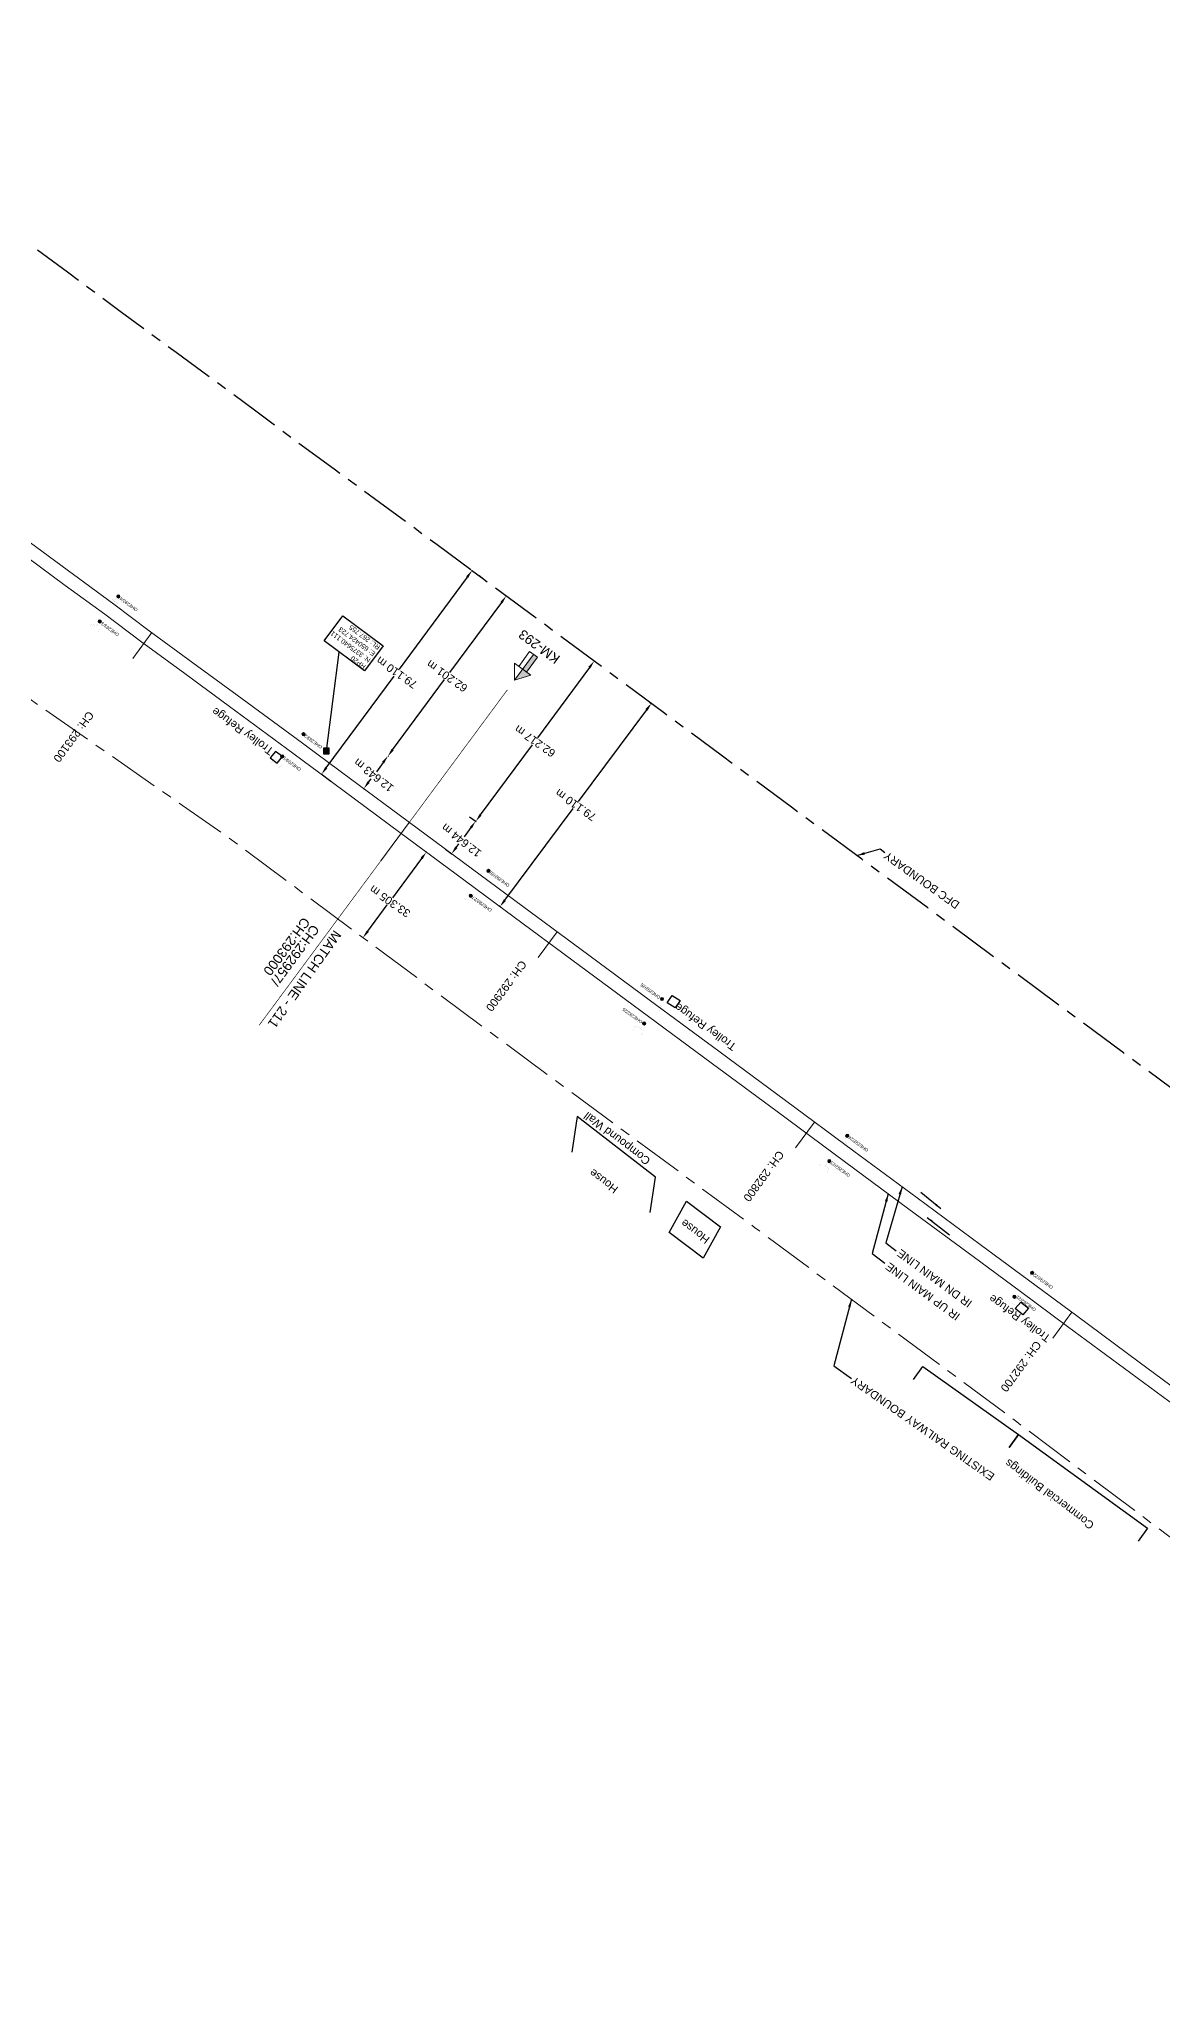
# Model space of a CAD drawing. Header units: metres. Extents: x 646303 to 662875, y 3366650 to 3378730.
# Drawn here: x 650335 to 650686, y 3375256 to 3375863 of the extents above; entities that cross this region are included whole.
import ezdxf
from ezdxf.enums import TextEntityAlignment as Align

# ---------------------------------------------------------------- set-up
doc = ezdxf.new("R2010")
doc.units = ezdxf.units.M
doc.header["$MEASUREMENT"] = 0
doc.header["$PDMODE"] = 3
doc.header["$PDSIZE"] = 0.5
doc.linetypes.add('CENTER', pattern=[50.8, 31.75, -6.35, 6.35, -6.35])
doc.linetypes.add('PHANTOM2', pattern=[1.25, 0.625, -0.125, 0.125, -0.125, 0.125, -0.125])
for name, color, linetype in [('Bench_Mark', 7, 'Continuous'), ('COMMERCIAL_BLD_SEMIP', 251, 'Continuous'), ('COMPOUND_WALL', 251, 'Continuous'), ('DFCC Boundary', 6, 'CENTER'), ('Dimension', 10, 'Continuous'), ('MATCH LINE', 7, 'Continuous'), ('RESIDENTIAL_BL_SEMI', 251, 'Continuous'), ('STYLEREMARK', 251, 'Continuous'), ('TOPO_TEXT', 251, 'Continuous'), ('TROLLEY_STAND', 7, 'Continuous')]:
    doc.layers.add(name, color=color, linetype=linetype)
for name, color, linetype, lineweight in [('BOUNDARY DIMENTION', 10, 'Continuous', 0), ('Existing Chainage', 7, 'Continuous', 0), ('Existing IR Track', 143, 'Continuous', 0), ('Existing Railway Boundary', 7, 'CENTER', 0), ('flow direction', 7, 'Continuous', 0), ('KM STONE', 7, 'Continuous', 0), ('OHE MAST', 8, 'Continuous', 0), ('OHE MAST TEXT', 8, 'Continuous', 0)]:
    doc.layers.add(name, color=color, linetype=linetype, lineweight=lineweight)
doc.styles.get("Standard").update_dxf_attribs({"font": 'arial.ttf'})
doc.styles.add('Style-Arial', font='arial.ttf')
doc.dimstyles.new('DIM', dxfattribs={"dimtxt": 2.5, "dimasz": 2.5, "dimexe": 0.18, "dimexo": 0.0625, "dimgap": 0.09, "dimtad": 0, "dimtih": 1, "dimtoh": 1, "dimdec": 3, "dimzin": 0, "dimdsep": 46, "dimtxsty": 'Standard', "dimcen": 0.09, "dimadec": 0, "dimazin": 0, "dimtfac": 1, "dimtdec": 3, "dimtofl": 0, "dimtmove": 0, "dimatfit": 3, "dimfxl": 1, "dimtolj": 1, "dimtzin": 0, "dimarcsym": 0})
doc.dimstyles.new('ISO-25', dxfattribs={"dimtxt": 2.5, "dimasz": 2.5, "dimexe": 1.25, "dimexo": 0.625, "dimtad": 1, "dimtxsty": 'Standard', "dimcen": 2.5, "dimadec": 0, "dimazin": 0, "dimtfac": 1, "dimtmove": 0, "dimatfit": 3, "dimfxl": 1, "dimarcsym": 0})

# ---------------------------------------------------------------- blocks, each defined once
blk = doc.blocks.new('OHE MAST')
h = blk.add_hatch(color=256)
edge = h.paths.add_edge_path()
edge.add_arc((0, 0), 0.514, 0, 360)
at = {"const_width": 0.01, "flags": 128}
for points in [[(1.5, 3.5), (1.5, 2), (-1.5, 2), (-1.5, 3.5)], [(0, 2), (0, 0)]]:
    blk.add_lwpolyline(points, dxfattribs=at)
blk.add_circle((0, 0), 0.514)
blk = doc.blocks.new('KM POST PLAN')
at = {"extrusion": (0, 0, -1)}
h = blk.add_hatch(color=256, dxfattribs=at)
h.paths.add_polyline_path([(0, -20), (0, -8.5), (3, -8.5), (3, -20)])
h.paths.add_polyline_path([(0, -8.5), (0, 0), (6.3, -8.5), (3, -8.5)], flags=16)
at = {"flags": 128}
for points in [[(0, 0), (-6.3, -8.5), (6.3, -8.5)], [(0, 0), (0, -20)], [(0, 0), (6.3, -8.5)], [(3, -8.5), (3, -20), (-3, -20), (-3, -8.5)]]:
    blk.add_lwpolyline(points, dxfattribs=at)
at = {"style": 'Style-Arial'}
blk.add_attdef('KM-POST', text='', height=6, dxfattribs=at).set_placement((0, -26, -263.9), align=Align.MIDDLE_CENTER)
blk = doc.blocks.new('*D7214')
at = {"layer": 'Defpoints', "color": 0, "transparency": 16777216}
for p in [(650469.42, 3375619.61), (650471.37, 3375618.17), (650461.9, 3375609.45)]:
    blk.add_point(p, dxfattribs=at)
at = {"layer": 'Dimension', "color": 0, "lineweight": -2, "transparency": 16777216}
for p, q in [((650469.47, 3375619.58), (650471.51, 3375618.07)), ((650469.88, 3375616.17), (650467.74, 3375613.27)), ((650461.95, 3375609.41), (650463.99, 3375607.9)), ((650465.33, 3375610.02), (650466.11, 3375611.07))]:
    blk.add_line(p, q, dxfattribs=at)
at = {"layer": 'Dimension', "color": 0, "transparency": 16777216}
for points in [[(650469.55, 3375616.41), (650470.22, 3375615.92), (650471.37, 3375618.17)], [(650465, 3375610.27), (650465.67, 3375609.77), (650463.85, 3375608.01)]]:
    blk.add_solid(points, dxfattribs=at)
at = {"layer": 'Dimension', "color": 0, "lineweight": 0, "transparency": 16777216, "insert": (650466.92, 3375612.17), "char_height": 2.5, "attachment_point": 5, "rotation": 142}
blk.add_mtext('\\A1;12.644 m', dxfattribs=at)
blk = doc.blocks.new('*D7215')
at = {"layer": 'Defpoints', "color": 0, "transparency": 16777216}
for p in [(650443.93, 3375638.48), (650443.93, 3375638.48), (650436.41, 3375628.32)]:
    blk.add_point(p, dxfattribs=at)
at = {"layer": 'Dimension', "color": 0, "lineweight": -2, "transparency": 16777216}
for p, q in [((650443.98, 3375638.44), (650444.08, 3375638.37)), ((650437.9, 3375630.33), (650438.71, 3375631.42)), ((650442.45, 3375636.47), (650440.34, 3375633.62)), ((650436.46, 3375628.28), (650436.56, 3375628.21))]:
    blk.add_line(p, q, dxfattribs=at)
at = {"layer": 'Dimension', "color": 0, "transparency": 16777216}
for points in [[(650442.11, 3375636.72), (650442.78, 3375636.22), (650443.93, 3375638.48)], [(650437.56, 3375630.58), (650438.23, 3375630.08), (650436.41, 3375628.32)]]:
    blk.add_solid(points, dxfattribs=at)
at = {"layer": 'Dimension', "color": 0, "lineweight": 0, "transparency": 16777216, "insert": (650439.52, 3375632.52), "char_height": 2.5, "attachment_point": 5, "rotation": 142}
blk.add_mtext('\\A1;12.643 m', dxfattribs=at)
blk = doc.blocks.new('*D7320')
at = {"layer": 'Defpoints', "color": 0, "linetype": 'ByBlock', "ltscale": 0.5, "transparency": 16777216}
for p in [(650455.98, 3375608.54), (650455.98, 3375608.54), (650436.16, 3375581.78)]:
    blk.add_point(p, dxfattribs=at)
at = {"layer": 'Existing Railway Boundary', "color": 0, "linetype": 'ByBlock', "lineweight": -2, "ltscale": 0.5, "transparency": 16777216}
for p, q in [((650455.93, 3375608.58), (650455.83, 3375608.65)), ((650454.49, 3375606.54), (650445.38, 3375594.22)), ((650437.65, 3375583.78), (650443.75, 3375592.03)), ((650436.21, 3375581.74), (650436.31, 3375581.67))]:
    blk.add_line(p, q, dxfattribs=at)
at = {"layer": 'Existing Railway Boundary', "color": 0, "linetype": 'ByBlock', "ltscale": 0.5, "transparency": 16777216}
for points in [[(650454.16, 3375606.78), (650454.83, 3375606.29), (650455.98, 3375608.54)], [(650437.32, 3375584.03), (650437.99, 3375583.54), (650436.16, 3375581.78)]]:
    blk.add_solid(points, dxfattribs=at)
at = {"layer": 'Existing Railway Boundary', "color": 0, "linetype": 'ByBlock', "ltscale": 0.5, "transparency": 16777216, "insert": (650444.57, 3375593.13), "char_height": 2.5, "attachment_point": 5, "rotation": 145}
blk.add_mtext('\\A1;33.305 m', dxfattribs=at)
blk = doc.blocks.new('*D7116')
at = {"layer": 'BOUNDARY DIMENTION', "color": 0, "lineweight": -2, "transparency": 16777216}
for p, q in [((650508.44, 3375668.14), (650508.53, 3375668.07)), ((650506.9, 3375666.17), (650490.72, 3375644.26)), ((650472.91, 3375620.15), (650489.09, 3375642.06)), ((650471.47, 3375618.1), (650471.56, 3375618.03))]:
    blk.add_line(p, q, dxfattribs=at)
at = {"layer": 'BOUNDARY DIMENTION', "color": 0, "transparency": 16777216}
for points in [[(650506.57, 3375666.42), (650507.24, 3375665.92), (650508.39, 3375668.18)], [(650472.57, 3375620.4), (650473.24, 3375619.9), (650471.42, 3375618.14)]]:
    blk.add_solid(points, dxfattribs=at)
at = {"layer": 'Defpoints', "color": 0, "transparency": 16777216}
for p in [(650508.39, 3375668.18), (650508.39, 3375668.18), (650471.42, 3375618.14)]:
    blk.add_point(p, dxfattribs=at)
at = {"layer": 'BOUNDARY DIMENTION', "color": 0, "transparency": 16777216, "insert": (650489.9, 3375643.16), "char_height": 2.5, "attachment_point": 5, "rotation": 145}
blk.add_mtext('\\A1;62.217 m', dxfattribs=at)
blk = doc.blocks.new('*D7118')
at = {"layer": 'BOUNDARY DIMENTION', "color": 0, "lineweight": -2, "transparency": 16777216}
for p, q in [((650479.43, 3375686.48), (650463.24, 3375664.59)), ((650480.97, 3375688.46), (650481.06, 3375688.39)), ((650445.42, 3375640.49), (650461.61, 3375662.39)), ((650443.98, 3375638.44), (650444.08, 3375638.37))]:
    blk.add_line(p, q, dxfattribs=at)
at = {"layer": 'BOUNDARY DIMENTION', "color": 0, "transparency": 16777216}
for points in [[(650479.1, 3375686.73), (650479.77, 3375686.23), (650480.92, 3375688.49)], [(650445.08, 3375640.74), (650445.75, 3375640.24), (650443.93, 3375638.48)]]:
    blk.add_solid(points, dxfattribs=at)
at = {"layer": 'Defpoints', "color": 0, "transparency": 16777216}
for p in [(650480.92, 3375688.49), (650480.92, 3375688.49), (650443.93, 3375638.48)]:
    blk.add_point(p, dxfattribs=at)
at = {"layer": 'BOUNDARY DIMENTION', "color": 0, "transparency": 16777216, "insert": (650462.43, 3375663.49), "char_height": 2.5, "attachment_point": 5, "rotation": 145}
blk.add_mtext('\\A1;62.201 m', dxfattribs=at)
blk = doc.blocks.new('*D7005')
at = {"layer": 'Defpoints', "color": 0, "linetype": 'Continuous', "ltscale": 0.5, "transparency": 16777216}
for p in [(650525.78, 3375655.3), (650526.26, 3375654.95), (650478.52, 3375591.86)]:
    blk.add_point(p, dxfattribs=at)
at = {"layer": 'DFCC Boundary', "color": 0, "linetype": 'Continuous', "lineweight": -2, "ltscale": 0.5, "transparency": 16777216}
for p, q in [((650524.76, 3375652.95), (650503.44, 3375624.33)), ((650525.83, 3375655.27), (650526.4, 3375654.84)), ((650480.49, 3375593.51), (650501.81, 3375622.13)), ((650478.57, 3375591.82), (650479.14, 3375591.4))]:
    blk.add_line(p, q, dxfattribs=at)
at = {"layer": 'DFCC Boundary', "color": 0, "linetype": 'Continuous', "ltscale": 0.5, "transparency": 16777216}
for points in [[(650524.43, 3375653.2), (650525.1, 3375652.7), (650526.26, 3375654.95)], [(650480.16, 3375593.76), (650480.83, 3375593.26), (650479, 3375591.51)]]:
    blk.add_solid(points, dxfattribs=at)
at = {"layer": 'DFCC Boundary', "color": 0, "linetype": 'Continuous', "ltscale": 0.5, "transparency": 16777216, "insert": (650502.63, 3375623.23), "char_height": 2.5, "attachment_point": 5, "rotation": 145}
blk.add_mtext('\\A1;79.110 m', dxfattribs=at)
blk = doc.blocks.new('*D7009')
at = {"layer": 'Defpoints', "color": 0, "linetype": 'Continuous', "ltscale": 0.5, "transparency": 16777216}
for p in [(650470.2, 3375696.41), (650473.21, 3375694.19), (650426.19, 3375630.57)]:
    blk.add_point(p, dxfattribs=at)
at = {"layer": 'DFCC Boundary', "color": 0, "linetype": 'Continuous', "lineweight": -2, "ltscale": 0.5, "transparency": 16777216}
for p, q in [((650468.71, 3375694.4), (650447.5, 3375665.7)), ((650473.16, 3375694.23), (650470.06, 3375696.52)), ((650424.67, 3375634.8), (650445.88, 3375663.51)), ((650426.14, 3375630.61), (650423.04, 3375632.9))]:
    blk.add_line(p, q, dxfattribs=at)
at = {"layer": 'DFCC Boundary', "color": 0, "linetype": 'Continuous', "ltscale": 0.5, "transparency": 16777216}
for points in [[(650468.38, 3375694.65), (650469.05, 3375694.16), (650470.2, 3375696.41)], [(650424.33, 3375635.05), (650425, 3375634.56), (650423.18, 3375632.79)]]:
    blk.add_solid(points, dxfattribs=at)
at = {"layer": 'DFCC Boundary', "color": 0, "linetype": 'Continuous', "ltscale": 0.5, "transparency": 16777216, "insert": (650446.69, 3375664.6), "char_height": 2.5, "attachment_point": 5, "rotation": 145}
blk.add_mtext('\\A1;79.110 m', dxfattribs=at)
blk = doc.blocks.new('BM')
blk.add_hatch(color=256).paths.add_polyline_path([(-0.88, 0.88), (-0.88, -0.88), (0.88, -0.88), (0.88, 0.88)])
for p, q in [((0.88, 0.88), (-0.88, 0.88)), ((-0.88, 0.88), (-0.88, -0.88)), ((0.88, -0.88), (0.88, 0.88)), ((-0.88, -0.88), (0.88, -0.88))]:
    blk.add_line(p, q)

msp = doc.modelspace()

# ---------------------------------------------------------------- linework, layer by layer
at = {"layer": 'COMMERCIAL_BLD_SEMIP', "linetype": 'Continuous'}
for points in [[(650608.219, 3375443.7298, 270.806), (650611.116, 3375447.805, 270.806), (650640.994, 3375426.565, 268.416), (650638.097, 3375422.4898, 268.416)], [(650638.0605, 3375422.5159, 268.416), (650640.994, 3375426.565, 268.416), (650681.343, 3375397.333, 266.225), (650678.4095, 3375393.2839, 266.225)]]:
    msp.add_polyline3d(points, dxfattribs=at)
at = {"layer": 'COMPOUND_WALL', "linetype": 'Continuous'}
msp.add_polyline3d([(650525.946, 3375495.908, 265.465), (650527.549, 3375506.991, 265.588), (650503.056, 3375525.88, 269.401), (650501.453, 3375514.797, 269.278)], dxfattribs=at)
at = {"layer": 'DFCC Boundary', "ltscale": 0.5, "flags": 128}
msp.add_lwpolyline([(655695.597, 3371812.1897), (655640.8822, 3371912.823), (655580.0449, 3371996.7158), (655509.7792, 3372062.0857), (655426.9534, 3372113.9756), (655342.6069, 3372167.9462), (655257.8854, 3372221.2222), (655173.2688, 3372275.363), (655087.3459, 3372327.2788), (655002.8598, 3372380.6107), (654914.5097, 3372429.9473), (654741.1355, 3372529.4419), (654650.033, 3372576.4159), (654568.6995, 3372626.155), (654571.9877, 3372630.6369), (654391.4686, 3372756.327), (654377.1337, 3372736.8494), (654004.4289, 3373016.6995), (654007.7887, 3373020.6424), (653690.5739, 3373253.6486), (653690.5425, 3373253.6059), (653433.8132, 3373453.1485), (653440.7668, 3373462.5592), (653208.8394, 3373636.5534), (653216.1698, 3373646.5105), (653142.1983, 3373700.8896), (653053.6963, 3373771.1122), (652994.4341, 3373810.5255), (652929.3691, 3373859.5713), (652860.9168, 3373902.1103), (652749.6028, 3373984.4705), (652631.2396, 3374070.7175), (652636.2281, 3374078.1704), (652537.912, 3374145.7283), (652392.904, 3374241.2711), (652388.7719, 3374235.6812), (652308.569, 3374304.8076), (652315.9256, 3374314.7669), (652103.9815, 3374448.7876), (652083.1937, 3374464.1943), (652072.7494, 3374471.9329), (652052.3219, 3374487.0684), (652038.1897, 3374497.5387), (652024.0173, 3374508.0388), (652009.8347, 3374518.5254), (651995.6683, 3374529), (651981.7515, 3374539.2836), (651967.8828, 3374549.5317), (651954.6903, 3374559.2866), (651941.4997, 3374569.04), (651923.9377, 3374582.0168), (651906.3215, 3374595.0337), (651892.0868, 3374605.5547), (651877.7985, 3374616.1153), (651861.6288, 3374628.0564), (651845.5071, 3374639.9619), (651829.5757, 3374651.7544), (651824.7911, 3374655.296), (651813.6747, 3374663.5244), (651797.4592, 3374675.4968), (651792.6217, 3374679.0685), (651809.3453, 3374701.6999), (651798.0335, 3374710.0518), (651782.3495, 3374721.6444), (651766.6655, 3374733.2369), (651750.5163, 3374745.1875), (651734.3118, 3374757.179), (651717.3274, 3374769.6994), (651700.4625, 3374782.1317), (651684.6001, 3374793.8578), (651668.5938, 3374805.6902), (651652.6806, 3374817.4203), (651636.8173, 3374829.1137), (651620.9269, 3374840.8662), (651604.9647, 3374852.6718), (651588.7459, 3374864.6312), (651572.5882, 3374876.5455), (651556.6943, 3374888.2868), (651540.8409, 3374899.9983), (651524.5553, 3374912.0488), (651508.2568, 3374924.109), (651492.7938, 3374935.5157), (651477.3997, 3374946.8715), (651461.3291, 3374958.7436), (651445.2311, 3374970.6359), (651429.3555, 3374982.3615), (651413.4375, 3374994.1184), (651396.6322, 3375006.522), (651379.7761, 3375018.963), (651363.6644, 3375030.8565), (651352.7728, 3375038.8965), (651331.6522, 3375054.4784), (651315.7738, 3375066.1947), (651299.7306, 3375078.0412), (651283.6239, 3375089.9346), (651273.9044, 3375097.1057), (651264.2377, 3375104.2378), (651243.4187, 3375119.6324), (651222.5077, 3375135.095), (651201.5462, 3375150.5784), (651180.4926, 3375166.1298), (651161.7365, 3375179.9701), (651143.0969, 3375193.7244), (651126.6442, 3375205.9373), (651110.0563, 3375218.2505), (651088.7204, 3375233.9244), (651067.5473, 3375249.4788), (651049.4448, 3375262.8672), (651031.0656, 3375276.4601), (651013.3004, 3375289.5618), (650995.6557, 3375302.5748), (650975.556, 3375317.4171), (650955.4878, 3375332.2363), (650948.8014, 3375337.1771), (650951.4372, 3375340.7501), (650937.0874, 3375351.3535), (650916.0918, 3375366.8677), (650897.9224, 3375380.2929), (650879.805, 3375393.6796), (650866.8386, 3375403.2309), (650853.9116, 3375412.7532), (650835.5886, 3375426.289), (650817.2946, 3375439.8035), (650797.968, 3375454.1206), (650778.7222, 3375468.3781), (650760.7655, 3375481.6337), (650742.8011, 3375494.8949), (650723.0807, 3375509.4255), (650703.3693, 3375523.9495), (650688.6613, 3375534.8372), (650673.8463, 3375545.804), (650653.7938, 3375560.6295), (650633.6894, 3375575.4932), (650612.6421, 3375591.0542), (650592.0153, 3375606.3042), (650570.0328, 3375622.5591), (650548.5001, 3375638.4814), (650530.5234, 3375651.793), (650512.3606, 3375665.2423), (650494.7465, 3375678.2665), (650476.9008, 3375691.462), (650459.2976, 3375704.4721), (650441.3132, 3375717.7633), (650427.1261, 3375728.1319), (650413.8099, 3375737.864), (650402.677, 3375746.2697), (650389.8486, 3375755.6668), (650377.7322, 3375764.5425), (650360.7275, 3375777.1141), (650343.7744, 3375789.6482), (650325.0342, 3375803.5254), (650306.3109, 3375817.39), (650287.6225, 3375831.2124), (650268.717, 3375845.1957), (650250.337, 3375858.8009), (650231.8256, 3375872.5033), (650215.4559, 3375884.6355), (650199.261, 3375896.6381), (650189.9351, 3375903.5429), (650184.6476, 3375907.4517), (650170.3331, 3375918.0338), (650153.2211, 3375930.7288), (650135.9365, 3375943.5518), (650119.2313, 3375955.9159), (650102.3769, 3375968.3905), (650085.2738, 3375981.0461), (650068.2078, 3375993.6742), (650052.7787, 3376005.1011), (650037.4384, 3376016.4621), (650022.1728, 3376027.766), (650006.9632, 3376039.0283), (649974.7512, 3376062.8762), (649961.4537, 3376072.7117), (649948.2091, 3376082.508), (649944.476, 3376085.2722), (649918.728, 3376050.5341), (649909.4316, 3376057.4177), (649896.4092, 3376067.0604), (649893.7832, 3376069.0128), (649891.1645, 3376070.9437), (649888.4639, 3376072.9569), (649875.744, 3376082.3694), (649867.5551, 3376088.4016), (649853.4118, 3376098.8745), (649839.2513, 3376109.3603), (649829.0749, 3376116.9005), (649827.2194, 3376118.2675), (649818.0867, 3376125.0366), (649808.8566, 3376131.8779), (649793.2502, 3376143.4201), (649777.6288, 3376154.9733), (649763.6321, 3376165.3144), (649749.5741, 3376175.7007), (649733.9228, 3376187.2754), (649718.3343, 3376198.8036), (649705.3241, 3376208.4391), (649692.3703, 3376218.0327), (649678.0208, 3376228.6769), (649663.5747, 3376239.3366), (649646.4625, 3376252.0623), (649634.6272, 3376260.744), (649624.9192, 3376267.9946), (649615.0208, 3376275.3876), (649599.9831, 3376286.4834), (649588.9857, 3376294.598), (649590.032, 3376296.0132), (649586.1685, 3376298.8639), (649569.3593, 3376311.3207), (649552.641, 3376323.7102), (649537.2353, 3376335.0739), (649521.9792, 3376346.327), (649506.2408, 3376358.0035), (649490.3575, 3376369.7875), (649475.7578, 3376380.5673), (649461.1933, 3376391.3211), (649445.4753, 3376402.9572), (649429.8494, 3376414.5253), (649414.4906, 3376425.9209), (649378.3483, 3376452.6365), (649368.4603, 3376459.9984), (649352.6509, 3376471.6682), (649336.6992, 3376483.4434), (649322.3941, 3376494.1037), (649307.6557, 3376505.0862), (649290.8736, 3376517.4208), (649273.972, 3376529.8435), (649258.1992, 3376541.4854), (649242.2966, 3376553.2232), (649226.5432, 3376564.8634), (649210.8826, 3376576.435), (649195.2207, 3376588.0769), (649179.5326, 3376599.7383), (649164.9134, 3376610.5118), (649150.5177, 3376621.1205), (649135.415, 3376632.3287), (649120.2337, 3376643.5954), (649107.8929, 3376652.6743), (649095.5927, 3376661.7234), (649079.5687, 3376673.5769), (649063.4846, 3376685.4748), (649046.5651, 3376697.9756), (649029.6506, 3376710.4727), (649013.3465, 3376722.5351), (648996.9805, 3376734.6431), (648980.3936, 3376746.8979), (648963.6626, 3376759.259), (648946.7453, 3376771.7643), (648929.6945, 3376784.3682), (648913.5118, 3376796.3614), (648897.2206, 3376808.435), (648876.2496, 3376823.9678), (648855.1325, 3376839.6089), (648839.3985, 3376851.2044), (648823.6596, 3376862.8037), (648806.187, 3376875.7235), (648788.7814, 3376888.5937), (648772.4766, 3376900.6763), (648756.1277, 3376912.7915), (648748.6058, 3376918.3049), (648733.321, 3376929.6306), (648718.1841, 3376940.8501), (648694.1574, 3376958.9078), (648686.9154, 3376964.1595), (648685.9321, 3376964.8321), (648667.95, 3376978.2197), (648649.3198, 3376992.1471), (648633.5557, 3377003.8368), (648617.684, 3377015.6038), (648613.3865, 3377018.7718), (648613.1308, 3377018.4261), (648605.39, 3377024.1325), (648593.439, 3377032.9404), (648576.5994, 3377045.3816), (648559.8787, 3377057.7351), (648542.9247, 3377070.3132), (648525.9483, 3377082.908), (648511.3109, 3377093.7409), (648496.5572, 3377104.6599), (648477.562, 3377118.7172), (648458.5464, 3377132.7896), (648451.3349, 3377138.2101), (648435.5918, 3377149.862), (648422.1096, 3377159.9046), (648408.3664, 3377170.0637), (648394.6863, 3377180.1761), (648381.6588, 3377189.818), (648368.6059, 3377199.4787), (648354.1188, 3377210.196), (648339.6473, 3377220.9017), (648325.8166, 3377231.1386), (648311.9735, 3377241.3853), (648297.2469, 3377252.2824), (648283.6168, 3377262.3688), (648282.6002, 3377260.9951), (648281.5015, 3377261.8082), (648268.446, 3377271.4578), (648255.3849, 3377281.1115), (648243.3023, 3377290.0413), (648231.5826, 3377298.7116), (648230.1246, 3377299.843), (648216.137, 3377310.1827), (648202.3989, 3377320.3379), (648187.9045, 3377331.0225), (648173.4524, 3377341.7035), (648159.964, 3377351.7009), (648146.3755, 3377361.7726), (648132.3698, 3377372.1252), (648118.3132, 3377382.5155), (648104.5683, 3377392.6752), (648090.8453, 3377402.8186), (648079.0331, 3377411.5788), (648067.1746, 3377420.3734), (648052.1864, 3377431.461), (648037.1291, 3377442.5999), (648023.4384, 3377452.7367), (648009.6421, 3377462.9518), (647998.5681, 3377471.1475), (647977.6651, 3377486.6371), (647970.8013, 3377491.7424), (647954.3046, 3377504.0127), (647940.5645, 3377514.1537), (647927.1436, 3377524.0583), (647912.5029, 3377534.9198), (647897.7662, 3377545.8524), (647883.3488, 3377556.5286), (647868.9785, 3377567.1699), (647855.3948, 3377577.2425), (647841.7032, 3377587.3948), (647828.8284, 3377596.8277), (647815.9828, 3377606.2395), (647798.869, 3377618.9232), (647787.996, 3377626.9816), (647769.1212, 3377640.9619), (647756.6675, 3377650.183), (647742.624, 3377660.5991), (647728.5049, 3377671.0713), (647713.635, 3377682.0926), (647698.699, 3377693.1628), (647681.9918, 3377705.517), (647665.4025, 3377717.7839), (647652.0515, 3377727.6811), (647638.8028, 3377737.5025), (647625.2604, 3377747.546), (647611.724, 3377757.585), (647601.846, 3377764.9047), (647586.5632, 3377776.2354), (647574.9107, 3377784.8659), (647552.1318, 3377801.7377), (647544.5766, 3377807.3492), (647531.2096, 3377817.2774), (647518.7824, 3377826.4783), (647506.3678, 3377835.6698), (647493.0662, 3377845.5438), (647479.7149, 3377855.4547), (647466.3541, 3377865.3556), (647452.9886, 3377875.26), (647440.1702, 3377884.755), (647427.3392, 3377894.2595), (647421.9004, 3377898.2902), (647422.4016, 3377898.9655), (647413.1507, 3377905.8213), (647398.5546, 3377916.6386), (647385.2867, 3377926.4568), (647372.1159, 3377936.2032), (647357.4127, 3377947.1112), (647351.2811, 3377951.6601), (647330.0092, 3377967.4105), (647317.4471, 3377976.6964), (647304.414, 3377986.3606), (647291.335, 3377996.0589), (647278.7541, 3378005.3917), (647266.0777, 3378014.7954), (647252.9457, 3378024.4462), (647239.9839, 3378033.9719), (647225.7512, 3378044.5255), (647211.5179, 3378055.0796), (647196.511, 3378066.208), (647181.4966, 3378077.3419), (647167.7872, 3378087.5064), (647154.0498, 3378097.6917), (647140.7668, 3378107.5414), (647127.4862, 3378117.3893), (647113.2521, 3378127.9375), (647099.0375, 3378138.4713), (647085.0268, 3378148.8592), (647070.9977, 3378159.2608), (647056.5444, 3378169.9697), (647042.0873, 3378180.6814), (647027.5624, 3378191.4464), (647013.0728, 3378202.1851), (646999.864, 3378211.9684), (646986.6741, 3378221.7376), (646973.6148, 3378231.4185), (646960.4875, 3378241.1499), (646945.7953, 3378252.0414), (646931.0256, 3378262.9902), (646930.6274, 3378263.2852), (646951.9475, 3378292.0562)], dxfattribs=at)
at = {"layer": 'Existing Chainage', "color": 0, "linetype": 'Continuous', "lineweight": 13, "flags": 128}
for points in [[(650364.2029, 3375669.0399), (650370.1144, 3375677.1056)], [(650441.7036, 3375605.7398), (650450.6277, 3375617.7964)], [(650490.887, 3375575.5648), (650496.8348, 3375583.6037)], [(650571.3303, 3375516.1472), (650577.2717, 3375524.1908)], [(650651.7392, 3375456.7093), (650657.6868, 3375464.7483)]]:
    msp.add_lwpolyline(points, dxfattribs=at)
at = {"layer": 'Existing IR Track', "flags": 128}
for points in [[(650332.2374, 3375705.1021), (650345.6382, 3375695.2738), (650358.3057, 3375685.9832), (650369.366, 3375677.6529), (650382.975, 3375667.6797), (650396.8772, 3375657.4917), (650414.8076, 3375644.2656), (650432.2636, 3375631.3891), (650450.245, 3375618.0796), (650467.602, 3375605.2323), (650485.9773, 3375591.6368), (650504.292, 3375578.0863), (650525.5467, 3375562.3919), (650547.7579, 3375545.9911), (650568.1892, 3375530.8996), (650589.5736, 3375515.1041), (650609.3454, 3375500.4997), (650629.0016, 3375485.9807), (650644.1755, 3375474.7447), (650659.2263, 3375463.6), (650678.71, 3375449.1943), (650697.8507, 3375435.0422)], [(650330.8425, 3375700.8261), (650343.0993, 3375691.8476), (650355.4653, 3375682.7892), (650366.6327, 3375674.3574), (650380.4468, 3375664.2614), (650394.4639, 3375654.0171), (650412.279, 3375640.851), (650429.8808, 3375627.8419), (650447.7124, 3375614.657), (650465.3264, 3375601.6328), (650483.4453, 3375588.2159), (650501.4219, 3375574.9044), (650522.9974, 3375558.9504), (650544.9799, 3375542.6955), (650565.6116, 3375527.4419), (650586.659, 3375511.8809), (650606.7633, 3375497.0172), (650626.8158, 3375482.1917), (650641.5927, 3375471.253), (650656.3713, 3375460.3131), (650676.1532, 3375445.7372), (650695.8735, 3375431.2066)]]:
    msp.add_lwpolyline(points, dxfattribs=at)
at = {"layer": 'Existing Railway Boundary', "ltscale": 0.5, "flags": 128}
msp.add_lwpolyline([(646392.1468, 3378591.2261), (646396.278, 3378587.827), (646429.651, 3378563.418), (646508.624, 3378505.748), (646567.005, 3378462.112), (646623.834, 3378415.482), (646669.109, 3378384.322), (646783.715, 3378301.571), (646838.51, 3378262.658), (646952.965, 3378175.311), (647008.322, 3378137.109), (647042.48, 3378108.182), (647061.492, 3378093.308), (647116.071, 3378054.446), (647172.63, 3378010.839), (647203.302, 3377988.485), (647278.805, 3377934.138), (647286.816, 3377929.324), (647322.757, 3377901.879), (647327.453, 3377897.612), (647377.707, 3377860.589), (647378.814, 3377859.734), (647437.901, 3377816.941), (647606.644, 3377691.844), (647666.769, 3377648.092), (647794.937, 3377549.687), (647975.1074, 3377413.5011), (647977.8017, 3377417.0657), (648027.4338, 3377380.0062), (648110.3973, 3377319.5954), (648183.2081, 3377266.1501), (648191.8776, 3377258.0726), (648269.3864, 3377190.3732), (648349.8663, 3377128.7481), (648429.2911, 3377068.0894), (648510.0332, 3377005.89), (648593.7861, 3376946.3385), (648703.2639, 3376868.3893), (648785.9497, 3376807.1919), (648843.0976, 3376764.9217), (648884.3359, 3376734.4192), (648925.4213, 3376703.4942), (649003.8619, 3376641.5777), (649085.6243, 3376580.268), (649160.7342, 3376521.6531), (649159.399, 3376518.699), (649597.03, 3376195.673), (649628.576, 3376173.111), (649858.736, 3376011.074), (649859.639, 3376011.308), (649903.9096, 3375976.0332), (649983.9778, 3375912.8788), (650064.087, 3375849.8458), (650145.5828, 3375789.5147), (650203.6992, 3375747.6273), (650229.1146, 3375729.8999), (650311.1336, 3375670.8996), (650393.4676, 3375613.5658), (650474.1888, 3375553.4634), (650558.5306, 3375491.2802), (650640.5125, 3375430.4873), (650721.5874, 3375369.5602), (650805.2992, 3375310.9776), (650888.8131, 3375251.7425), (650970.5637, 3375191.0218), (650979.148, 3375182.473), (651022.914, 3375150.971), (651049.438, 3375131.658), (651080.6121, 3375108.7365), (651121.6394, 3375080.124), (651162.5065, 3375051.934), (651219.8827, 3375012.3945), (651276.5566, 3374969.1448), (651325.3169, 3374928.7321), (651378.6731, 3374889.2566), (651430.8267, 3374849.9676), (651482.8933, 3374810.1206), (651533.9278, 3374772.1437), (651588.1143, 3374733.5561), (651641.577, 3374695.4503), (651693.877, 3374656.8656), (651742.5416, 3374622.3281)], dxfattribs=at)
at = {"layer": 'MATCH LINE', "linetype": 'PHANTOM2', "ltscale": 15, "const_width": 0.2}
msp.add_lwpolyline([(650481.2569, 3375659.1767), (650403.7039, 3375554.4017)], dxfattribs=at)
at = {"layer": 'RESIDENTIAL_BL_SEMI', "linetype": 'Continuous'}
msp.add_polyline3d([(650537.289, 3375499.463, 265.023), (650547.922, 3375491.419, 265.224), (650542.504, 3375481.665, 265.673), (650531.8698, 3375489.7099, 265.673)], close=True, dxfattribs=at)
at = {"layer": 'STYLEREMARK'}
msp.add_line((650424.7227, 3375640.0967, 268.9741), (650428.7589, 3375670.9512, 397.8593), dxfattribs=at)
at = {"layer": 'STYLEREMARK', "linetype": 'Continuous', "elevation": 397.8593}
msp.add_lwpolyline([(650424.0269, 3375674.463), (650429.8672, 3375682.3326), (650442.465, 3375672.9834), (650436.6247, 3375665.1138)], close=True, dxfattribs=at)
at = {"layer": 'TROLLEY_STAND', "linetype": 'Continuous'}
for points in [[(650410.97, 3375638.392, 268.257), (650408.842, 3375639.986, 268.242), (650407.198, 3375637.927, 268.271), (650409.326, 3375636.333, 268.271)], [(650535.256, 3375562.198, 268.233), (650533.723, 3375559.863, 268.266), (650531.221, 3375561.428, 268.233), (650532.7541, 3375563.7632, 268.233)], [(650639.946, 3375465.886, 268.255), (650641.705, 3375467.936, 268.437), (650644.132, 3375465.997, 268.316), (650642.369, 3375463.9424, 268.316)]]:
    msp.add_polyline3d(points, close=True, dxfattribs=at)

# ---------------------------------------------------------------- block references
at = {"layer": 'Bench_Mark'}
msp.add_blockref('BM', (650424.7227, 3375640.0967, 268.9741), dxfattribs=at)
at = {"layer": 'KM STONE'}
ref = msp.add_blockref('KM POST PLAN', (650483.5033, 3375662.2117), dxfattribs=dict(at, xscale=0.4999999999999999, yscale=0.4999999999999999, zscale=0.4999999999999999, rotation=143.4916813243746))
ref.add_attrib('KM-POST', 'KM-293', dxfattribs={"layer": '0', "height": 3, "rotation": 143.4916813, "style": 'Style-Arial'}).set_placement((650491.2375, 3375672.6607), align=Align.MIDDLE_CENTER)
at = {"layer": 'OHE MAST', "color": 2, "rotation": 143.3908318566117}
for p in [(650359.699, 3375688.37), (650353.896, 3375680.573), (650417.575, 3375645.33), (650410.937, 3375638.383), (650475.351, 3375602.645), (650469.831, 3375594.882), (650529.604, 3375562.626), (650523.99, 3375554.974), (650587.514, 3375519.897), (650581.897, 3375511.974), (650645.27, 3375477.055), (650639.763, 3375469.603)]:
    msp.add_blockref('OHE MAST', p, dxfattribs=at)

# ---------------------------------------------------------------- texts
at = {"layer": 'DFCC Boundary', "linetype": 'Continuous', "ltscale": 5}
msp.add_text('DFC BOUNDARY', height=2.5, rotation=144.5613548, dxfattribs=at).set_placement((650622.8534, 3375592.6252))
at = {"layer": 'Existing Chainage', "color": 0, "linetype": 'Continuous', "lineweight": 0, "attachment_point": 6, "line_spacing_factor": 0.6, "style": 'Style-Arial'}
for s, insert, char_height, rotation in [('CH: 293100', (650340.2209, 3375637.0238), 2.5, 233.7613571), ('CH:293000', (650406.0104, 3375570.5026), 3, 233.4916813), ('CH:292957/', (650408.217, 3375567.2955), 3, 233.4916813), ('CH: 292900', (650475.3926, 3375559.2131), 2.5, 233.5033194), ('CH: 292800', (650555.8612, 3375499.7765), 2.5, 233.5486691), ('CH: 292700', (650636.2452, 3375440.3573), 2.5, 233.5040509)]:
    msp.add_mtext(s, dxfattribs=dict(at, insert=insert, char_height=char_height, rotation=rotation))
at = {"layer": 'Existing IR Track', "color": 7, "lineweight": 0}
for s, rotation, p in [('IR UP MAIN LINE', 143.5898711, (650599.9327, 3375479.475)), ('IR DN MAIN LINE', 143.5864346, (650603.5377, 3375483.625))]:
    msp.add_text(s, height=2.5, rotation=rotation, dxfattribs=at).set_placement(p, align=Align.MIDDLE_RIGHT)
at = {"layer": 'Existing Railway Boundary', "linetype": 'Continuous', "ltscale": 5}
msp.add_text('EXISTING RAILWAY BOUNDARY', height=2.5, rotation=145, dxfattribs=at).set_placement((650633.7924, 3375414.0317))
at = {"layer": 'MATCH LINE', "linetype": 'Continuous'}
msp.add_text('MATCH LINE - 211', height=3, rotation=234.6931368, dxfattribs=at).set_placement((650427.1212, 3375584.3878))
at = {"layer": 'OHE MAST TEXT'}
for s, p in [('OHE293/4', (650362.9293, 3375685.9233)), ('OHE293/3', (650357.1263, 3375678.1263)), ('OHE293/2', (650420.6063, 3375643.0576)), ('OHE293/1', (650413.9683, 3375636.1106)), ('OHE292/28', (650478.829, 3375600.0643)), ('OHE292/27', (650473.309, 3375592.3013)), ('OHE292/26', (650525.987, 3375565.064)), ('OHE292/25', (650520.373, 3375557.412)), ('OHE292/24', (650590.961, 3375517.3571)), ('OHE292/23', (650585.344, 3375509.4341)), ('OHE292/22', (650648.6902, 3375474.4928)), ('OHE292/21', (650643.4142, 3375467.513))]:
    msp.add_text(s, height=1, rotation=144, dxfattribs=at).set_placement(p, align=Align.MIDDLE_CENTER)
at = {"layer": 'STYLEREMARK', "linetype": 'Continuous', "insert": (650425.9676, 3375673.2404), "char_height": 1.5, "width": 25.715213, "attachment_point": 2, "rotation": 143.4195043}
msp.add_mtext('\\pxql;RP20\\PN: 3375640.111\\PE: 650424.723\\PRL: 267.755', dxfattribs=at)
at = {"layer": 'TOPO_TEXT'}
for s, rotation, p in [('Trolley Refuge', 144.3340997, (650408.4735, 3375640.6268)), ('Trolley Refuge', 144.3340997, (650553.1198, 3375548.2905)), ('Compound Wall', 142.8529014, (650526.202, 3375512.5473)), ('House', 142.8920302, (650516.1331, 3375503.6603)), ('House', 142.8920302, (650544.736, 3375487.9455)), ('Trolley Refuge', 144.3340997, (650651.3227, 3375457.2171)), ('Commercial Buildings', 142.8920302, (650664.9078, 3375398.7096))]:
    msp.add_text(s, height=2.5, rotation=rotation, dxfattribs=at).set_placement(p)

# ---------------------------------------------------------------- dimensions: what is measured, and where the dimension line sits
at = {"layer": 'BOUNDARY DIMENTION'}
for p1, p2, picture, middle in [((650443.933, 3375638.4808), (650480.9172, 3375688.4922), '*D7118', (650462.4251, 3375663.4865)), ((650471.4198, 3375618.1368), (650508.3864, 3375668.1809), '*D7116', (650489.9031, 3375643.1589))]:
    dim = msp.add_aligned_dim(p1=p1, p2=p2, distance=0, dimstyle='DIM', override={"dimpost": ' m'}, dxfattribs=at)
    dim.commit()
    dim.dimension.update_dxf_attribs({"geometry": picture, "text_midpoint": middle, "text_rotation": 145})
at = {"layer": 'DFCC Boundary', "linetype": 'Continuous', "ltscale": 0.5}
for p1, p2, distance, picture, middle in [((650426.1896, 3375630.57), (650473.2096, 3375694.1901), 3.7424, '*D7009', (650446.69, 3375664.6044)), ((650478.5242, 3375591.8599), (650525.782, 3375655.304), -0.5903, '*D7005', (650502.6265, 3375623.2293))]:
    dim = msp.add_aligned_dim(p1=p1, p2=p2, distance=distance, dimstyle='DIM', override={"dimpost": ' m', "dimtmove": 2}, dxfattribs=at)
    dim.commit()
    dim.dimension.update_dxf_attribs({"geometry": picture, "text_midpoint": middle, "text_rotation": 145})
at = {"layer": 'Dimension', "color": 10, "lineweight": 0}
for base, p1, p2, picture, middle in [((650443.9328, 3375638.4809), (650436.4115, 3375628.3189), (650443.9328, 3375638.4809), '*D7215', (650439.5227, 3375632.5225)), ((650471.3686, 3375618.1747), (650461.902, 3375609.4513), (650469.4238, 3375619.6141), '*D7214', (650466.9233, 3375612.1687))]:
    dim = msp.add_linear_dim(base=base, p1=p1, p2=p2, angle=53.493563, dimstyle='DIM', override={"dimpost": ' m'}, dxfattribs=at)
    dim.commit()
    dim.dimension.update_dxf_attribs({"geometry": picture, "text_midpoint": middle, "dimtype": 129, "text_rotation": 142})
at = {"layer": 'Existing Railway Boundary', "linetype": 'ByBlock', "ltscale": 0.5}
dim = msp.add_linear_dim(base=(650455.9786, 3375608.5447), p1=(650436.1643, 3375581.7752), p2=(650455.9786, 3375608.5447), angle=53.4917008, dimstyle='DIM', override={"dimpost": ' m', "dimtmove": 2}, dxfattribs=at)
dim.commit()
dim.dimension.update_dxf_attribs({"geometry": '*D7320', "text_midpoint": (650444.5655, 3375593.1254), "dimtype": 129, "text_rotation": 145})

# ---------------------------------------------------------------- leaders
at = {"layer": 'DFCC Boundary', "linetype": 'Continuous', "lineweight": 0, "ltscale": 5}
msp.add_leader([(650590.5094, 3375607.4177), (650597.8285, 3375609.5077), (650599.2915, 3375608.3517)], dimstyle='ISO-25', override={"dimtxt": 0.5, "dimtad": 0}, dxfattribs=at)
at = {"layer": 'Existing IR Track', "color": 7, "lineweight": 0}
for points in [[(650604.6285, 3375503.9839), (650599.5509, 3375486.4958), (650602.7768, 3375483.9418)], [(650600.3192, 3375501.7814), (650595.2552, 3375483.168), (650599.2744, 3375480.1286)]]:
    msp.add_leader(points, dimstyle='ISO-25', override={"dimtxt": 0.5, "dimtad": 0}, dxfattribs=at)
at = {"layer": 'Existing Railway Boundary', "linetype": 'Continuous', "ltscale": 5}
msp.add_leader([(650588.8127, 3375468.8447), (650583.2577, 3375448.018), (650588.8043, 3375444.1167)], dimstyle='ISO-25', override={"dimtxt": 0.5, "dimtad": 0}, dxfattribs=at)
at = {"layer": 'flow direction', "lineweight": 0}
for points in [[(650616.7854, 3375497.1143), (650610.4779, 3375502.1745)], [(650612.4377, 3375494.3935), (650619.4979, 3375488.956)]]:
    msp.add_leader(points, dimstyle='ISO-25', override={"dimtxt": 0.5, "dimasz": 2, "dimtad": 0}, dxfattribs=at)

doc.saveas('drawing.dxf')
